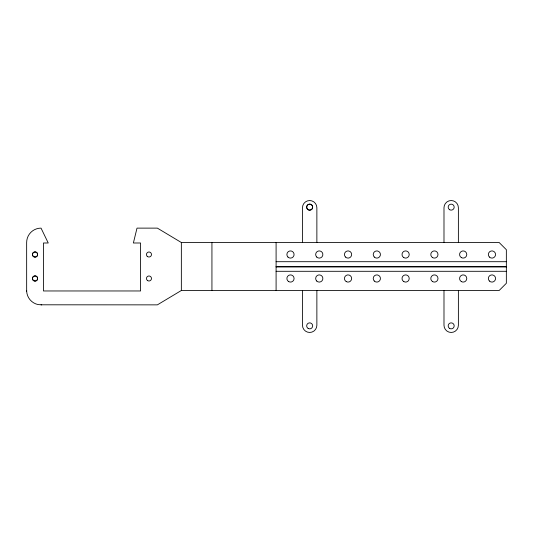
<?xml version="1.0" encoding="UTF-8"?>
<svg xmlns="http://www.w3.org/2000/svg" width="533" height="533" viewBox="0 0 533 533"><rect width="100%" height="100%" fill="white"/><g stroke="black" fill="none" stroke-linecap="round" stroke-linejoin="round"><path stroke-width="0.8" d="M41.721 304.863L37.976 304.55A14.391 14.391 0 0 1 26.663 291.165L26.65 242.515A14.391 14.391 0 0 1 41.041 228.124L48.237 242.995L43.44 242.995L43.44 290.965L140.579 290.965L140.579 242.995L133.383 242.995L137.008 228.124L157.368 228.124L181.353 242.515L499.155 242.515L506.35 249.711L506.35 283.289L499.155 290.485L181.353 290.485L157.368 304.863L41.041 304.803M276.094 261.703L506.35 261.703M276.094 266.5L506.35 266.5M276.094 266.98L506.35 266.98M276.094 271.297L506.35 271.297M26.65 290.485L26.663 291.165M458.38 242.515L458.38 207.737A7.196 7.196 0 0 0 451.185 200.541A7.196 7.196 0 0 0 443.989 207.737L443.989 242.515M458.38 290.485L458.38 325.263A7.196 7.196 0 0 1 451.185 332.459A7.196 7.196 0 0 1 443.989 325.263L443.989 290.485M316.869 242.515L316.869 207.737A7.196 7.196 0 0 0 309.673 200.541A7.196 7.196 0 0 0 302.478 207.737L302.478 242.515M316.869 290.485L316.869 325.263A7.196 7.196 0 0 1 309.673 332.459A7.196 7.196 0 0 1 302.478 325.263L302.478 290.485M276.094 242.515L276.094 290.485M211.934 242.515L211.934 290.485M181.353 242.515L181.353 290.485M37.596 255.187A2.638 2.638 0 0 1 33.532 256.666A2.638 2.638 0 0 1 33.532 252.349A2.638 2.638 0 0 1 37.596 253.828M37.596 279.172A2.638 2.638 0 0 1 33.532 280.651A2.638 2.638 0 0 1 33.532 276.334A2.638 2.638 0 0 1 37.596 277.813M33.786 256.686A2.518 2.518 0 0 0 37.563 254.507A2.518 2.518 0 0 0 33.786 252.329A2.518 2.518 0 0 0 33.786 256.686M33.786 280.671A2.518 2.518 0 0 0 37.563 278.493A2.518 2.518 0 0 0 33.786 276.314A2.518 2.518 0 0 0 33.786 280.671M147.195 256.286A2.518 2.518 0 0 0 151.405 255.16A2.518 2.518 0 0 0 148.321 252.076A2.518 2.518 0 0 0 147.195 256.286M147.714 280.671A2.518 2.518 0 0 0 151.492 278.493A2.518 2.518 0 0 0 147.714 276.314A2.518 2.518 0 0 0 147.714 280.671M287.94 257.053A3.598 3.598 0 0 0 293.963 255.44A3.598 3.598 0 0 0 289.552 251.03A3.598 3.598 0 0 0 287.94 257.053M316.722 281.038A3.598 3.598 0 0 0 322.745 279.425A3.598 3.598 0 0 0 318.334 275.015A3.598 3.598 0 0 0 316.722 281.038M316.722 257.053A3.598 3.598 0 0 0 322.745 255.44A3.598 3.598 0 0 0 318.334 251.03A3.598 3.598 0 0 0 316.722 257.053M346.25 281.611A3.598 3.598 0 0 0 351.647 278.493A3.598 3.598 0 0 0 346.25 275.374A3.598 3.598 0 0 0 346.25 281.611M345.504 257.053A3.598 3.598 0 0 0 351.527 255.44A3.598 3.598 0 0 0 347.116 251.03A3.598 3.598 0 0 0 345.504 257.053M374.286 281.038A3.598 3.598 0 0 0 380.309 279.425A3.598 3.598 0 0 0 375.898 275.015A3.598 3.598 0 0 0 374.286 281.038M374.286 257.053A3.598 3.598 0 0 0 380.309 255.44A3.598 3.598 0 0 0 375.898 251.03A3.598 3.598 0 0 0 374.286 257.053M403.814 281.611A3.598 3.598 0 0 0 409.211 278.493A3.598 3.598 0 0 0 403.814 275.374A3.598 3.598 0 0 0 403.814 281.611M403.814 257.626A3.598 3.598 0 0 0 409.211 254.507A3.598 3.598 0 0 0 403.814 251.389A3.598 3.598 0 0 0 403.814 257.626M432.596 257.626A3.598 3.598 0 0 0 437.993 254.507A3.598 3.598 0 0 0 432.596 251.389A3.598 3.598 0 0 0 432.596 257.626M432.596 281.611A3.598 3.598 0 0 0 437.993 278.493A3.598 3.598 0 0 0 432.596 275.374A3.598 3.598 0 0 0 432.596 281.611M461.378 281.611A3.598 3.598 0 0 0 466.775 278.493A3.598 3.598 0 0 0 461.378 275.374A3.598 3.598 0 0 0 461.378 281.611M489.414 281.038A3.598 3.598 0 0 0 495.437 279.425A3.598 3.598 0 0 0 491.026 275.015A3.598 3.598 0 0 0 489.414 281.038M489.414 257.053A3.598 3.598 0 0 0 495.437 255.44A3.598 3.598 0 0 0 491.026 251.03A3.598 3.598 0 0 0 489.414 257.053M461.378 257.626A3.598 3.598 0 0 0 466.775 254.507A3.598 3.598 0 0 0 461.378 251.389A3.598 3.598 0 0 0 461.378 257.626M288.686 281.611A3.598 3.598 0 0 0 294.083 278.493A3.598 3.598 0 0 0 288.686 275.374A3.598 3.598 0 0 0 288.686 281.611M449.685 328.461A2.998 2.998 0 0 0 454.183 325.863A2.998 2.998 0 0 0 449.685 323.264A2.998 2.998 0 0 0 449.685 328.461M308.174 328.461A2.998 2.998 0 0 0 312.671 325.863A2.998 2.998 0 0 0 308.174 323.264A2.998 2.998 0 0 0 308.174 328.461M308.174 209.736A2.998 2.998 0 0 0 312.671 207.137A2.998 2.998 0 0 0 308.174 204.539A2.998 2.998 0 0 0 308.174 209.736M449.685 209.736A2.998 2.998 0 0 0 454.183 207.137A2.998 2.998 0 0 0 449.685 204.539A2.998 2.998 0 0 0 449.685 209.736M307.554 209.256A2.998 2.998 0 0 0 312.571 207.91A2.998 2.998 0 0 0 308.9 204.239A2.998 2.998 0 0 0 307.554 209.256"/></g></svg>
